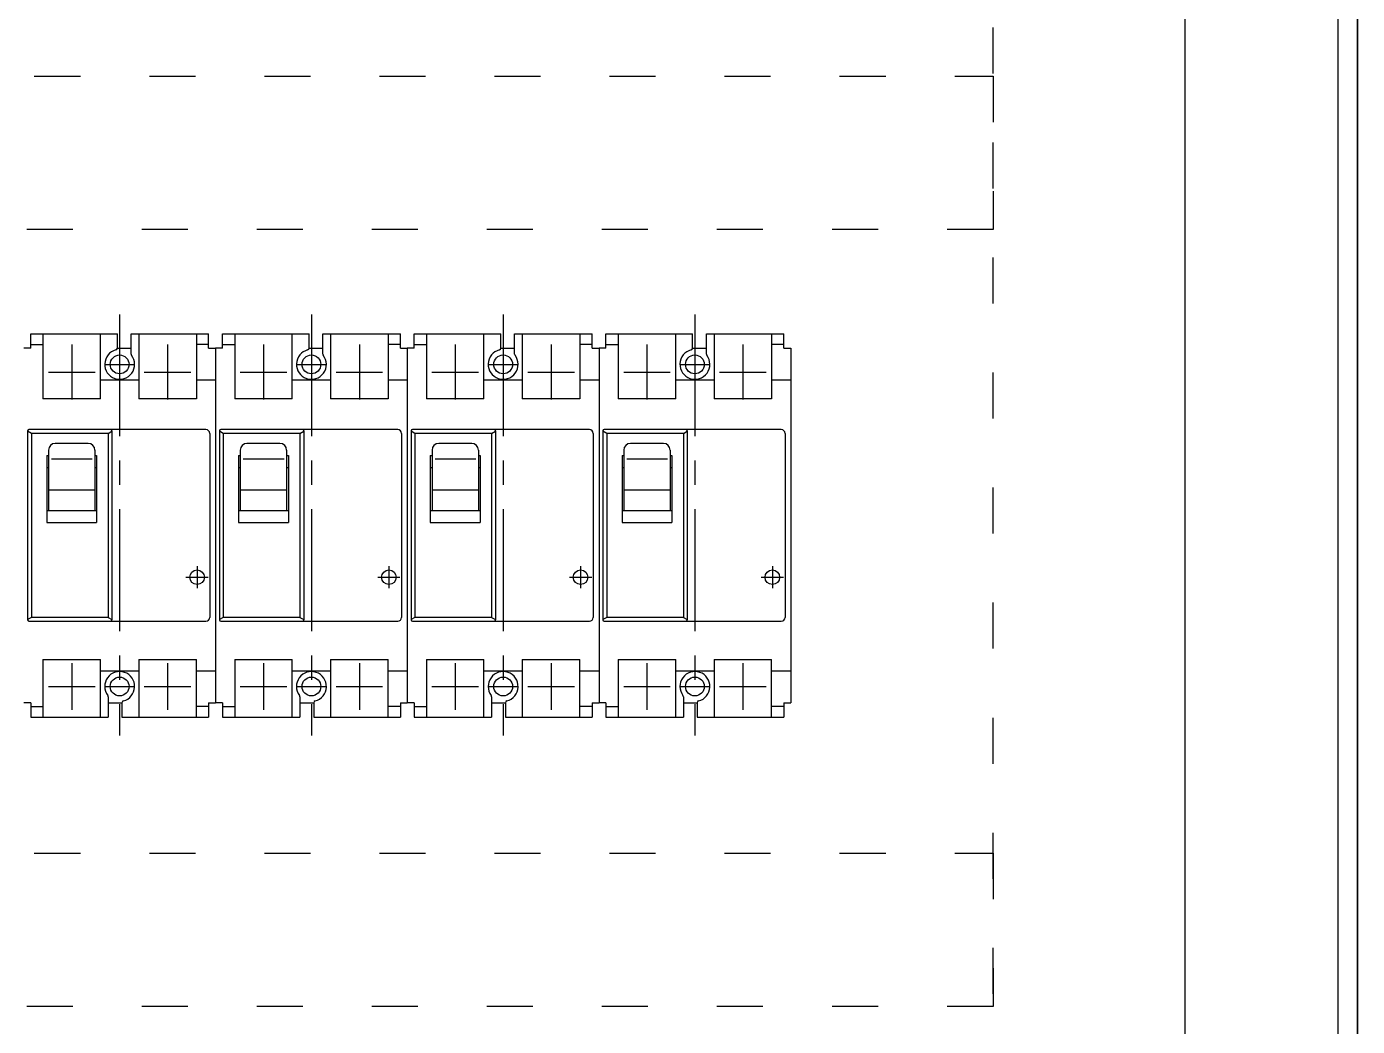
# Model space of a CAD drawing. Header units: millimetres. Extents: x 14879 to 38758, y -20740 to 1136.
# Drawn here: x 35370.1 to 35717.1, y -7125.3 to -6864.5 of the extents above; entities that cross this region are included whole.
import ezdxf

# ---------------------------------------------------------------- set-up
doc = ezdxf.new("R2010")
doc.units = ezdxf.units.MM
doc.linetypes.add('ACAD_ISO03W100', pattern=[30, 12, -18])
doc.linetypes.add('CENTER', pattern=[50.8, 31.75, -6.35, 6.35, -6.35])
doc.layers.add('F01_OUT', color=6, linetype='Continuous')
doc.layers.add('F03_CNT', color=1, linetype='CENTER')

msp = doc.modelspace()

# ---------------------------------------------------------------- linework, layer by layer
for p, q in [((35717.11, -5903.36), (35717.11, -7858.36)), ((35717.11, -7903.36), (35717.11, -5903.36)), ((35717.11, -7903.36), (35717.11, -5903.36)), ((35717.11, -5903.36), (35717.11, -7858.36)), ((35717.11, -7903.36), (35717.11, -5903.36)), ((35717.11, -5903.36), (35717.11, -7858.36)), ((35712.11, -7898.36), (35712.11, -5908.36)), ((35672.11, -5948.36), (35672.11, -7858.36))]:
    msp.add_line(p, q)
at = {"color": 1, "linetype": 'ACAD_ISO03W100'}
for points in [[(35622.12, -6510.84), (35672.11, -6510.84), (35672.11, -7776.75), (35622.12, -7776.75)], [(35012.11, -6917.42), (35012.11, -6877.42), (35622.12, -6877.42), (35622.12, -6917.42)], [(35012.11, -7120.06), (35012.11, -7080.06), (35622.12, -7080.06), (35622.12, -7120.06)]]:
    msp.add_lwpolyline(points, close=True, dxfattribs=at)
at = {"layer": 'F01_OUT'}
for p, q in [((35371.16, -6948.36), (35371.16, -6944.61)), ((35371.16, -6944.61), (35393.76, -6944.61)), ((35374.36, -6944.61), (35374.36, -6961.61)), ((35389.36, -6961.61), (35389.36, -6944.61)), ((35393.76, -6948.35), (35393.76, -6944.61)), ((35397.36, -6949.94), (35397.36, -6944.61)), ((35397.36, -6944.61), (35417.56, -6944.61)), ((35399.36, -6944.61), (35399.36, -6961.61)), ((35414.36, -6944.61), (35414.36, -6961.61)), ((35417.56, -6948.36), (35417.56, -6944.61)), ((35421.16, -6948.36), (35421.16, -6944.61)), ((35421.16, -6944.61), (35443.76, -6944.61)), ((35424.36, -6944.61), (35424.36, -6961.61)), ((35439.36, -6961.61), (35439.36, -6944.61)), ((35443.76, -6948.35), (35443.76, -6944.61)), ((35447.36, -6949.94), (35447.36, -6944.61)), ((35447.36, -6944.61), (35467.56, -6944.61)), ((35449.36, -6944.61), (35449.36, -6961.61)), ((35464.36, -6944.61), (35464.36, -6961.61)), ((35467.56, -6948.36), (35467.56, -6944.61)), ((35471.16, -6948.36), (35471.16, -6944.61)), ((35471.16, -6944.61), (35493.76, -6944.61)), ((35474.36, -6944.61), (35474.36, -6961.61)), ((35489.36, -6961.61), (35489.36, -6944.61)), ((35493.76, -6948.35), (35493.76, -6944.61)), ((35497.36, -6949.94), (35497.36, -6944.61)), ((35497.36, -6944.61), (35517.56, -6944.61)), ((35499.36, -6944.61), (35499.36, -6961.61)), ((35514.36, -6944.61), (35514.36, -6961.61)), ((35517.56, -6948.36), (35517.56, -6944.61)), ((35521.16, -6948.36), (35521.16, -6944.61)), ((35521.16, -6944.61), (35543.76, -6944.61)), ((35524.36, -6944.61), (35524.36, -6961.61)), ((35539.36, -6961.61), (35539.36, -6944.61)), ((35543.76, -6948.35), (35543.76, -6944.61)), ((35547.36, -6949.94), (35547.36, -6944.61)), ((35547.36, -6944.61), (35567.56, -6944.61)), ((35549.36, -6944.61), (35549.36, -6961.61)), ((35564.36, -6944.61), (35564.36, -6961.61)), ((35567.56, -6948.36), (35567.56, -6944.61)), ((35371.16, -6948.36), (35369.36, -6948.36)), ((35371.16, -6947.41), (35374.36, -6947.41)), ((35393.76, -6948.36), (35397.36, -6948.36)), ((35417.56, -6947.41), (35414.36, -6947.41)), ((35417.56, -6948.36), (35419.36, -6948.36)), ((35419.36, -6948.36), (35419.36, -7040.86)), ((35421.16, -6948.36), (35419.36, -6948.36)), ((35419.36, -6948.36), (35419.36, -7040.86)), ((35421.16, -6947.41), (35424.36, -6947.41)), ((35443.76, -6948.36), (35447.36, -6948.36)), ((35467.56, -6947.41), (35464.36, -6947.41)), ((35467.56, -6948.36), (35469.36, -6948.36)), ((35469.36, -6948.36), (35469.36, -7040.86)), ((35471.16, -6948.36), (35469.36, -6948.36)), ((35469.36, -6948.36), (35469.36, -7040.86)), ((35471.16, -6947.41), (35474.36, -6947.41)), ((35493.76, -6948.36), (35497.36, -6948.36)), ((35517.56, -6947.41), (35514.36, -6947.41)), ((35517.56, -6948.36), (35519.36, -6948.36)), ((35519.36, -6948.36), (35519.36, -7040.86)), ((35521.16, -6948.36), (35519.36, -6948.36)), ((35519.36, -6948.36), (35519.36, -7040.86)), ((35521.16, -6947.41), (35524.36, -6947.41)), ((35543.76, -6948.36), (35547.36, -6948.36)), ((35567.56, -6947.41), (35564.36, -6947.41)), ((35567.56, -6948.36), (35569.36, -6948.36)), ((35569.36, -6948.36), (35569.36, -7040.86)), ((35569.36, -6948.36), (35569.36, -7040.86)), ((35399.36, -6956.71), (35389.36, -6956.71)), ((35419.36, -6956.71), (35414.36, -6956.71)), ((35449.36, -6956.71), (35439.36, -6956.71)), ((35469.36, -6956.71), (35464.36, -6956.71)), ((35499.36, -6956.71), (35489.36, -6956.71)), ((35519.36, -6956.71), (35514.36, -6956.71)), ((35549.36, -6956.71), (35539.36, -6956.71)), ((35569.36, -6956.71), (35564.36, -6956.71)), ((35389.36, -6961.61), (35374.36, -6961.61)), ((35414.36, -6961.61), (35399.36, -6961.61)), ((35439.36, -6961.61), (35424.36, -6961.61)), ((35464.36, -6961.61), (35449.36, -6961.61)), ((35489.36, -6961.61), (35474.36, -6961.61)), ((35514.36, -6961.61), (35499.36, -6961.61)), ((35539.36, -6961.61), (35524.36, -6961.61)), ((35564.36, -6961.61), (35549.36, -6961.61)), ((35370.36, -6969.96), (35370.36, -7019.25)), ((35371.36, -6970.61), (35370.36, -6970.03)), ((35416.86, -6969.61), (35370.72, -6969.61)), ((35391.36, -6970.61), (35371.36, -6970.61)), ((35371.36, -6970.61), (35371.36, -7018.61)), ((35391.36, -6970.61), (35392.36, -6970.03)), ((35391.36, -6970.61), (35391.36, -7018.61)), ((35392.36, -6969.96), (35392.36, -7019.25)), ((35417.86, -6970.61), (35417.86, -7018.61)), ((35420.36, -6969.96), (35420.36, -7019.25)), ((35421.36, -6970.61), (35420.36, -6970.03)), ((35466.86, -6969.61), (35420.72, -6969.61)), ((35441.36, -6970.61), (35421.36, -6970.61)), ((35421.36, -6970.61), (35421.36, -7018.61)), ((35441.36, -6970.61), (35442.36, -6970.03)), ((35441.36, -6970.61), (35441.36, -7018.61)), ((35442.36, -6969.96), (35442.36, -7019.25)), ((35467.86, -6970.61), (35467.86, -7018.61)), ((35470.36, -6969.96), (35470.36, -7019.25)), ((35471.36, -6970.61), (35470.36, -6970.03)), ((35516.86, -6969.61), (35470.72, -6969.61)), ((35491.36, -6970.61), (35471.36, -6970.61)), ((35471.36, -6970.61), (35471.36, -7018.61)), ((35491.36, -6970.61), (35492.36, -6970.03)), ((35491.36, -6970.61), (35491.36, -7018.61)), ((35492.36, -6969.96), (35492.36, -7019.25)), ((35517.86, -6970.61), (35517.86, -7018.61)), ((35520.36, -6969.96), (35520.36, -7019.25)), ((35521.36, -6970.61), (35520.36, -6970.03)), ((35566.86, -6969.61), (35520.72, -6969.61)), ((35541.36, -6970.61), (35521.36, -6970.61)), ((35521.36, -6970.61), (35521.36, -7018.61)), ((35541.36, -6970.61), (35542.36, -6970.03)), ((35541.36, -6970.61), (35541.36, -7018.61)), ((35542.36, -6969.96), (35542.36, -7019.25)), ((35567.86, -6970.61), (35567.86, -7018.61)), ((35375.81, -6974.97), (35375.81, -6990.71)), ((35386.16, -6973.22), (35377.56, -6973.22)), ((35387.91, -6974.97), (35387.91, -6990.71)), ((35425.81, -6974.97), (35425.81, -6990.71)), ((35436.16, -6973.22), (35427.56, -6973.22)), ((35437.91, -6974.97), (35437.91, -6990.71)), ((35475.81, -6974.97), (35475.81, -6990.71)), ((35486.16, -6973.22), (35477.56, -6973.22)), ((35487.91, -6974.97), (35487.91, -6990.71)), ((35525.81, -6974.97), (35525.81, -6990.71)), ((35536.16, -6973.22), (35527.56, -6973.22)), ((35537.91, -6974.97), (35537.91, -6990.71)), ((35375.36, -6976.36), (35375.36, -6993.86)), ((35375.36, -6976.36), (35375.81, -6976.36)), ((35387.22, -6977.33), (35376.6, -6977.33)), ((35387.91, -6976.36), (35388.36, -6976.36)), ((35388.36, -6976.36), (35388.36, -6993.86)), ((35425.36, -6976.36), (35425.36, -6993.86)), ((35425.36, -6976.36), (35425.81, -6976.36)), ((35437.22, -6977.33), (35426.6, -6977.33)), ((35437.91, -6976.36), (35438.36, -6976.36)), ((35438.36, -6976.36), (35438.36, -6993.86)), ((35475.36, -6976.36), (35475.36, -6993.86)), ((35475.36, -6976.36), (35475.81, -6976.36)), ((35487.22, -6977.33), (35476.6, -6977.33)), ((35487.91, -6976.36), (35488.36, -6976.36)), ((35488.36, -6976.36), (35488.36, -6993.86)), ((35525.36, -6976.36), (35525.36, -6993.86)), ((35525.36, -6976.36), (35525.81, -6976.36)), ((35537.22, -6977.33), (35526.6, -6977.33)), ((35537.91, -6976.36), (35538.36, -6976.36)), ((35538.36, -6976.36), (35538.36, -6993.86)), ((35375.36, -6979.51), (35375.81, -6979.51)), ((35387.91, -6979.51), (35388.36, -6979.51)), ((35425.36, -6979.51), (35425.81, -6979.51)), ((35437.91, -6979.51), (35438.36, -6979.51)), ((35475.36, -6979.51), (35475.81, -6979.51)), ((35487.91, -6979.51), (35488.36, -6979.51)), ((35525.36, -6979.51), (35525.81, -6979.51)), ((35537.91, -6979.51), (35538.36, -6979.51)), ((35375.81, -6985.33), (35387.91, -6985.33)), ((35425.81, -6985.33), (35437.91, -6985.33)), ((35475.81, -6985.33), (35487.91, -6985.33)), ((35525.81, -6985.33), (35537.91, -6985.33)), ((35375.36, -6990.71), (35388.36, -6990.71)), ((35425.36, -6990.71), (35438.36, -6990.71)), ((35475.36, -6990.71), (35488.36, -6990.71)), ((35525.36, -6990.71), (35538.36, -6990.71)), ((35375.36, -6993.86), (35388.36, -6993.86)), ((35425.36, -6993.86), (35438.36, -6993.86)), ((35475.36, -6993.86), (35488.36, -6993.86)), ((35525.36, -6993.86), (35538.36, -6993.86)), ((35371.36, -7018.61), (35370.36, -7019.18)), ((35370.72, -7019.61), (35416.86, -7019.61)), ((35391.36, -7018.61), (35371.36, -7018.61)), ((35391.36, -7018.61), (35392.36, -7019.18)), ((35421.36, -7018.61), (35420.36, -7019.18)), ((35420.72, -7019.61), (35466.86, -7019.61)), ((35441.36, -7018.61), (35421.36, -7018.61)), ((35441.36, -7018.61), (35442.36, -7019.18)), ((35471.36, -7018.61), (35470.36, -7019.18)), ((35470.72, -7019.61), (35516.86, -7019.61)), ((35491.36, -7018.61), (35471.36, -7018.61)), ((35491.36, -7018.61), (35492.36, -7019.18)), ((35521.36, -7018.61), (35520.36, -7019.18)), ((35520.72, -7019.61), (35566.86, -7019.61)), ((35541.36, -7018.61), (35521.36, -7018.61)), ((35541.36, -7018.61), (35542.36, -7019.18)), ((35374.36, -7029.61), (35374.36, -7044.61)), ((35374.36, -7029.61), (35389.36, -7029.61)), ((35389.36, -7044.61), (35389.36, -7029.61)), ((35399.36, -7029.61), (35399.36, -7044.61)), ((35399.36, -7029.61), (35414.36, -7029.61)), ((35414.36, -7044.61), (35414.36, -7029.61)), ((35424.36, -7029.61), (35424.36, -7044.61)), ((35424.36, -7029.61), (35439.36, -7029.61)), ((35439.36, -7044.61), (35439.36, -7029.61)), ((35449.36, -7029.61), (35449.36, -7044.61)), ((35449.36, -7029.61), (35464.36, -7029.61)), ((35464.36, -7044.61), (35464.36, -7029.61)), ((35474.36, -7029.61), (35474.36, -7044.61)), ((35474.36, -7029.61), (35489.36, -7029.61)), ((35489.36, -7044.61), (35489.36, -7029.61)), ((35499.36, -7029.61), (35499.36, -7044.61)), ((35499.36, -7029.61), (35514.36, -7029.61)), ((35514.36, -7044.61), (35514.36, -7029.61)), ((35524.36, -7029.61), (35524.36, -7044.61)), ((35524.36, -7029.61), (35539.36, -7029.61)), ((35539.36, -7044.61), (35539.36, -7029.61)), ((35549.36, -7029.61), (35549.36, -7044.61)), ((35549.36, -7029.61), (35564.36, -7029.61)), ((35564.36, -7044.61), (35564.36, -7029.61)), ((35399.36, -7032.61), (35389.36, -7032.61)), ((35419.36, -7032.61), (35414.36, -7032.61)), ((35449.36, -7032.61), (35439.36, -7032.61)), ((35469.36, -7032.61), (35464.36, -7032.61)), ((35499.36, -7032.61), (35489.36, -7032.61)), ((35519.36, -7032.61), (35514.36, -7032.61)), ((35549.36, -7032.61), (35539.36, -7032.61)), ((35569.36, -7032.61), (35564.36, -7032.61)), ((35390.46, -7036.6), (35390.46, -7036.62)), ((35440.46, -7036.6), (35440.46, -7036.62)), ((35490.46, -7036.6), (35490.46, -7036.62)), ((35540.46, -7036.6), (35540.46, -7036.62)), ((35371.16, -7040.86), (35369.36, -7040.86)), ((35371.16, -7040.86), (35371.16, -7044.61)), ((35391.36, -7039.27), (35391.36, -7044.61)), ((35391.36, -7040.86), (35394.96, -7040.86)), ((35394.96, -7040.87), (35394.96, -7044.61)), ((35417.56, -7040.86), (35419.36, -7040.86)), ((35417.56, -7040.86), (35417.56, -7044.61)), ((35421.16, -7040.86), (35419.36, -7040.86)), ((35421.16, -7040.86), (35421.16, -7044.61)), ((35441.36, -7039.27), (35441.36, -7044.61)), ((35441.36, -7040.86), (35444.96, -7040.86)), ((35444.96, -7040.87), (35444.96, -7044.61)), ((35467.56, -7040.86), (35469.36, -7040.86)), ((35467.56, -7040.86), (35467.56, -7044.61)), ((35471.16, -7040.86), (35469.36, -7040.86)), ((35471.16, -7040.86), (35471.16, -7044.61)), ((35491.36, -7039.27), (35491.36, -7044.61)), ((35491.36, -7040.86), (35494.96, -7040.86)), ((35494.96, -7040.87), (35494.96, -7044.61)), ((35517.56, -7040.86), (35519.36, -7040.86)), ((35517.56, -7040.86), (35517.56, -7044.61)), ((35521.16, -7040.86), (35519.36, -7040.86)), ((35521.16, -7040.86), (35521.16, -7044.61)), ((35541.36, -7039.27), (35541.36, -7044.61)), ((35541.36, -7040.86), (35544.96, -7040.86)), ((35544.96, -7040.87), (35544.96, -7044.61)), ((35567.56, -7040.86), (35569.36, -7040.86)), ((35567.56, -7040.86), (35567.56, -7044.61)), ((35371.16, -7041.81), (35374.36, -7041.81)), ((35417.56, -7041.81), (35414.36, -7041.81)), ((35421.16, -7041.81), (35424.36, -7041.81)), ((35467.56, -7041.81), (35464.36, -7041.81)), ((35471.16, -7041.81), (35474.36, -7041.81)), ((35517.56, -7041.81), (35514.36, -7041.81)), ((35521.16, -7041.81), (35524.36, -7041.81)), ((35567.56, -7041.81), (35564.36, -7041.81)), ((35371.16, -7044.61), (35391.36, -7044.61)), ((35394.96, -7044.61), (35417.56, -7044.61)), ((35421.16, -7044.61), (35441.36, -7044.61)), ((35444.96, -7044.61), (35467.56, -7044.61)), ((35471.16, -7044.61), (35491.36, -7044.61)), ((35494.96, -7044.61), (35517.56, -7044.61)), ((35521.16, -7044.61), (35541.36, -7044.61)), ((35544.96, -7044.61), (35567.56, -7044.61))]:
    msp.add_line(p, q, dxfattribs=at)
for centre, radius in [((35394.36, -6952.61), 2.45), ((35444.36, -6952.61), 2.45), ((35494.36, -6952.61), 2.45), ((35544.36, -6952.61), 2.45), ((35414.56, -7008.11), 1.9), ((35464.56, -7008.11), 1.9), ((35514.56, -7008.11), 1.9), ((35564.56, -7008.11), 1.9), ((35394.36, -7036.61), 2.45), ((35444.36, -7036.61), 2.45), ((35494.36, -7036.61), 2.45), ((35544.36, -7036.61), 2.45)]:
    msp.add_circle(centre, radius, dxfattribs=at)
for centre, radius, start, end in [((35394.36, -6952.61), 3.9, 104.4783, 37.3031), ((35393.26, -6948.35), 0.5, 284.4783, 0), ((35397.86, -6949.94), 0.5, 180, 217.3031), ((35444.36, -6952.61), 3.9, 104.4783, 37.3031), ((35443.26, -6948.35), 0.5, 284.4783, 0), ((35447.86, -6949.94), 0.5, 180, 217.3031), ((35494.36, -6952.61), 3.9, 104.4783, 37.3031), ((35493.26, -6948.35), 0.5, 284.4783, 0), ((35497.86, -6949.94), 0.5, 180, 217.3031), ((35544.36, -6952.61), 3.9, 104.4783, 37.3031), ((35543.26, -6948.35), 0.5, 284.4783, 0), ((35547.86, -6949.94), 0.5, 180, 217.3031), ((35370.72, -6969.96), 0.354, 90, 180), ((35392.01, -6969.96), 0.354, 0, 90), ((35416.86, -6970.61), 1, 0, 90), ((35420.72, -6969.96), 0.354, 90, 180), ((35442.01, -6969.96), 0.354, 0, 90), ((35466.86, -6970.61), 1, 0, 90), ((35470.72, -6969.96), 0.354, 90, 180), ((35492.01, -6969.96), 0.354, 0, 90), ((35516.86, -6970.61), 1, 0, 90), ((35520.72, -6969.96), 0.354, 90, 180), ((35542.01, -6969.96), 0.354, 0, 90), ((35566.86, -6970.61), 1, 0, 90), ((35377.56, -6974.97), 1.75, 90, 180), ((35386.16, -6974.97), 1.75, 0, 90), ((35427.56, -6974.97), 1.75, 90, 180), ((35436.16, -6974.97), 1.75, 0, 90), ((35477.56, -6974.97), 1.75, 90, 180), ((35486.16, -6974.97), 1.75, 0, 90), ((35527.56, -6974.97), 1.75, 90, 180), ((35536.16, -6974.97), 1.75, 0, 90), ((35370.72, -7019.25), 0.354, 180, 270), ((35392.01, -7019.25), 0.354, 270, 0), ((35416.86, -7018.61), 1, 270, 360), ((35420.72, -7019.25), 0.354, 180, 270), ((35442.01, -7019.25), 0.354, 270, 0), ((35466.86, -7018.61), 1, 270, 360), ((35470.72, -7019.25), 0.354, 180, 270), ((35492.01, -7019.25), 0.354, 270, 0), ((35516.86, -7018.61), 1, 270, 360), ((35520.72, -7019.25), 0.354, 180, 270), ((35542.01, -7019.25), 0.354, 270, 0), ((35566.86, -7018.61), 1, 270, 360), ((35394.36, -7036.61), 3.9, 284.4767, 217.3005), ((35444.36, -7036.61), 3.9, 284.4767, 217.3005), ((35494.36, -7036.61), 3.9, 284.4767, 217.3005), ((35544.36, -7036.61), 3.9, 284.4767, 217.3005), ((35390.86, -7039.27), 0.5, 0, 37.3005), ((35395.46, -7040.87), 0.5, 104.4767, 180), ((35440.86, -7039.27), 0.5, 0, 37.3005), ((35445.46, -7040.87), 0.5, 104.4767, 180), ((35490.86, -7039.27), 0.5, 0, 37.3005), ((35495.46, -7040.87), 0.5, 104.4767, 180), ((35540.86, -7039.27), 0.5, 0, 37.3005), ((35545.46, -7040.87), 0.5, 104.4767, 180)]:
    msp.add_arc(centre, radius, start, end, dxfattribs=at)
at = {"layer": 'F03_CNT'}
for p, q in [((35394.36, -6939.61), (35394.36, -7049.37)), ((35444.36, -6939.61), (35444.36, -7049.37)), ((35494.36, -6939.61), (35494.36, -7049.37)), ((35544.36, -6939.61), (35544.36, -7049.37)), ((35381.86, -6947.47), (35381.86, -6961.74)), ((35406.86, -6947.47), (35406.86, -6961.74)), ((35431.86, -6947.47), (35431.86, -6961.74)), ((35456.86, -6947.47), (35456.86, -6961.74)), ((35481.86, -6947.47), (35481.86, -6961.74)), ((35506.86, -6947.47), (35506.86, -6961.74)), ((35531.86, -6947.47), (35531.86, -6961.74)), ((35556.86, -6947.47), (35556.86, -6961.74)), ((35390.46, -6952.61), (35398.26, -6952.61)), ((35440.46, -6952.61), (35448.26, -6952.61)), ((35490.46, -6952.61), (35498.26, -6952.61)), ((35540.46, -6952.61), (35548.26, -6952.61)), ((35375.79, -6954.61), (35387.94, -6954.61)), ((35400.79, -6954.61), (35412.94, -6954.61)), ((35425.79, -6954.61), (35437.94, -6954.61)), ((35450.79, -6954.61), (35462.94, -6954.61)), ((35475.79, -6954.61), (35487.94, -6954.61)), ((35500.79, -6954.61), (35512.94, -6954.61)), ((35525.79, -6954.61), (35537.94, -6954.61)), ((35550.79, -6954.61), (35562.94, -6954.61)), ((35414.56, -7005.21), (35414.56, -7011.01)), ((35464.56, -7005.21), (35464.56, -7011.01)), ((35514.56, -7005.21), (35514.56, -7011.01)), ((35564.56, -7005.21), (35564.56, -7011.01)), ((35411.66, -7008.11), (35417.46, -7008.11)), ((35461.66, -7008.11), (35467.46, -7008.11)), ((35511.66, -7008.11), (35517.46, -7008.11)), ((35561.66, -7008.11), (35567.46, -7008.11)), ((35381.86, -7030.53), (35381.86, -7042.68)), ((35406.86, -7030.53), (35406.86, -7042.68)), ((35431.86, -7030.53), (35431.86, -7042.68)), ((35456.86, -7030.53), (35456.86, -7042.68)), ((35481.86, -7030.53), (35481.86, -7042.68)), ((35506.86, -7030.53), (35506.86, -7042.68)), ((35531.86, -7030.53), (35531.86, -7042.68)), ((35556.86, -7030.53), (35556.86, -7042.68)), ((35375.79, -7036.61), (35387.94, -7036.61)), ((35390.46, -7036.61), (35398.26, -7036.61)), ((35400.79, -7036.61), (35412.94, -7036.61)), ((35425.79, -7036.61), (35437.94, -7036.61)), ((35440.46, -7036.61), (35448.26, -7036.61)), ((35450.79, -7036.61), (35462.94, -7036.61)), ((35475.79, -7036.61), (35487.94, -7036.61)), ((35490.46, -7036.61), (35498.26, -7036.61)), ((35500.79, -7036.61), (35512.94, -7036.61)), ((35525.79, -7036.61), (35537.94, -7036.61)), ((35540.46, -7036.61), (35548.26, -7036.61)), ((35550.79, -7036.61), (35562.94, -7036.61))]:
    msp.add_line(p, q, dxfattribs=at)

doc.saveas('drawing.dxf')
